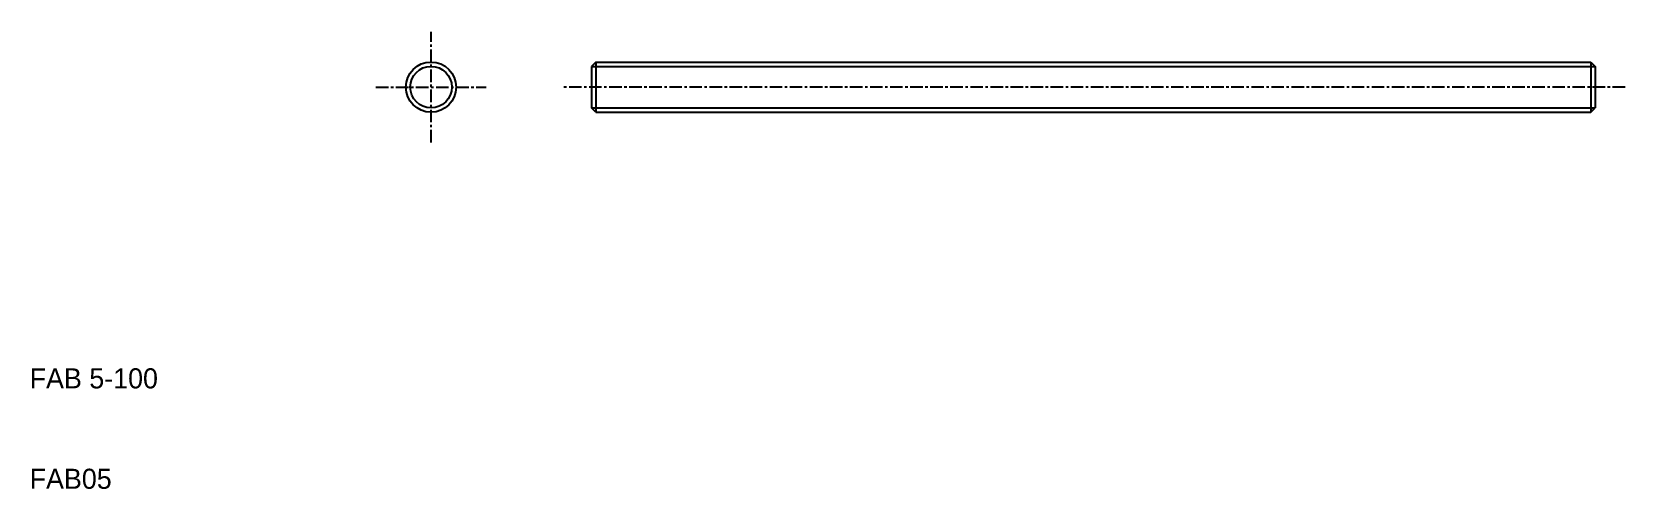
# Model space of a CAD drawing. Extents: x 10 to 169, y 10 to 56.
import ezdxf

# ---------------------------------------------------------------- set-up
doc = ezdxf.new("R2010")
doc.units = 0
doc.linetypes.add('CENTER', pattern=[2, 1.25, -0.25, 0.25, -0.25])
doc.layers.get('0').update_dxf_attribs({"linetype": 'CONTINUOUS'})
doc.layers.add('CENTER', color=1, linetype='CENTER')

msp = doc.modelspace()

# ---------------------------------------------------------------- linework, layer by layer
at = {"color": 7, "linetype": 'CONTINUOUS'}
for p, q in [((66.433, 52.5), (66, 52.067)), ((66.433, 52.5), (165.567, 52.5)), ((66.433, 52.5), (66.433, 47.5)), ((165.567, 52.5), (165.567, 47.5)), ((165.567, 52.5), (166, 52.067)), ((66, 52.067), (66, 47.933)), ((166, 52.067), (166, 47.933)), ((66.433, 47.5), (66, 47.933)), ((165.567, 47.5), (166, 47.933)), ((66.433, 47.5), (165.567, 47.5))]:
    msp.add_line(p, q, dxfattribs=at)
at = {"color": 3, "linetype": 'CONTINUOUS'}
for p, q in [((66, 52.067), (166, 52.067)), ((66, 47.933), (166, 47.933))]:
    msp.add_line(p, q, dxfattribs=at)
at = {"color": 7, "linetype": 'CONTINUOUS'}
msp.add_circle((50, 50), 2.5, dxfattribs=at)
at = {"color": 3, "linetype": 'CONTINUOUS'}
msp.add_circle((50, 50), 2.067, dxfattribs=at)
at = {"layer": 'CENTER', "color": 1, "linetype": 'CENTER'}
for p, q in [((50, 44.5), (50, 55.5)), ((44.5, 50), (55.5, 50)), ((169, 50), (63, 50))]:
    msp.add_line(p, q, dxfattribs=at)

# ---------------------------------------------------------------- texts
at = {"color": 7, "linetype": 'CONTINUOUS'}
for s, p in [('FAB 5-100', (10, 20)), ('FAB05', (10, 10))]:
    msp.add_text(s, height=2, dxfattribs=at).set_placement(p)

doc.saveas('drawing.dxf')
